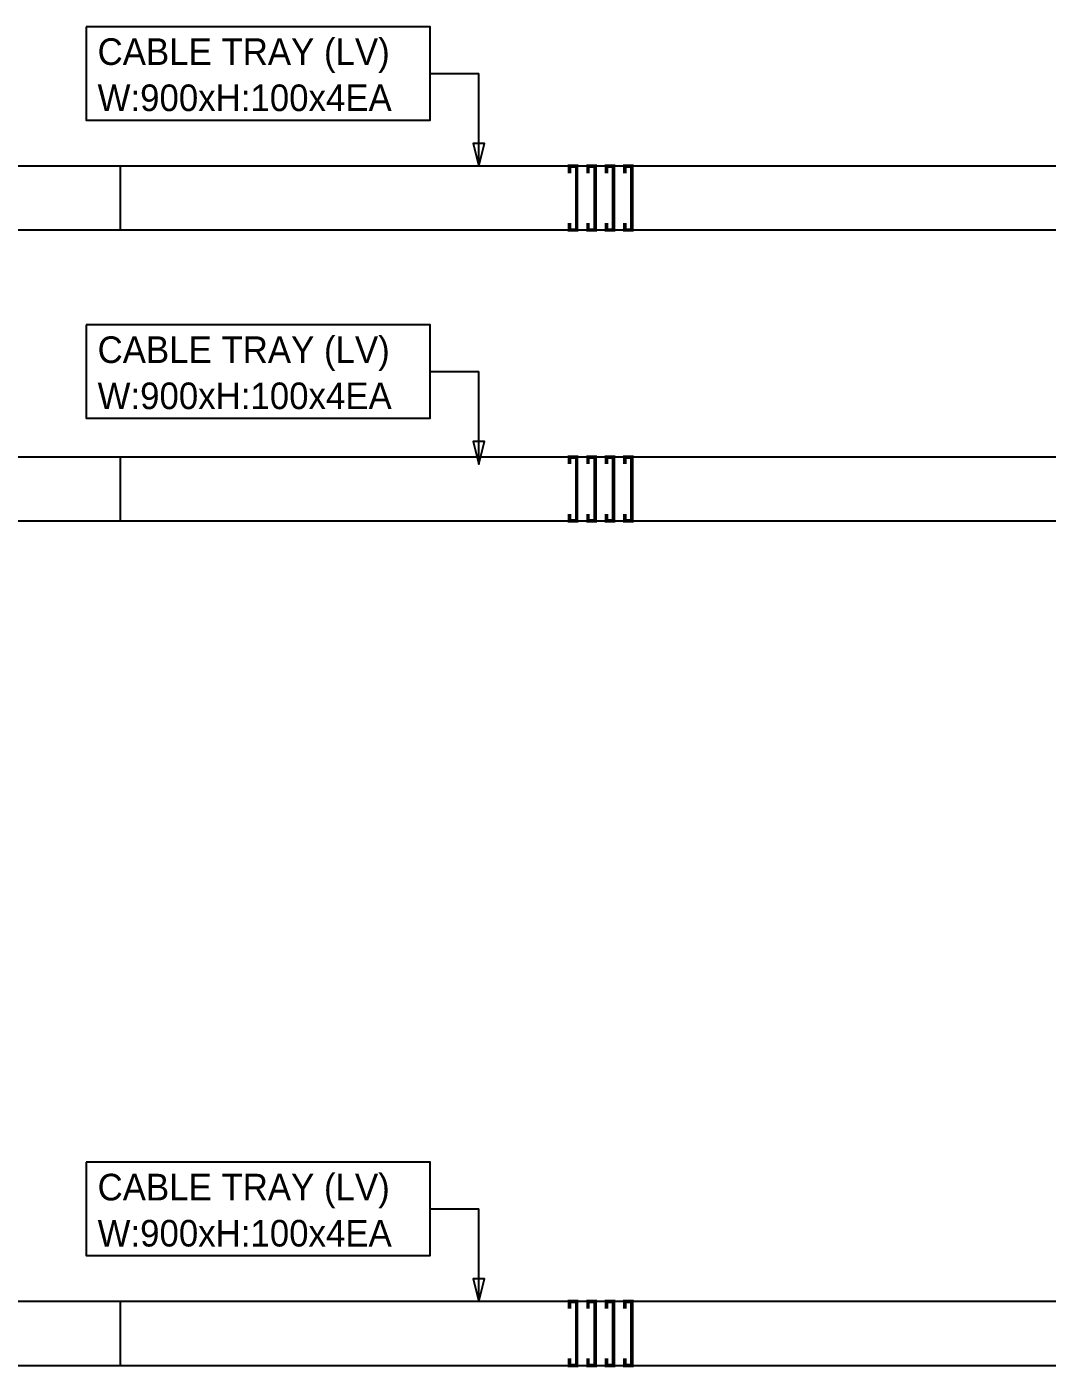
# Model space of a CAD drawing. Header units: millimetres. Extents: x -19577 to 374132, y 182625 to 847314.
# Drawn here: x 322298 to 336674, y 566125 to 585013 of the extents above; entities that cross this region are included whole.
import ezdxf
from ezdxf.enums import TextEntityAlignment as Align

# ---------------------------------------------------------------- set-up
doc = ezdxf.new("R2010")
doc.units = ezdxf.units.MM
doc.header["$LTSCALE"] = 150
for name, color, linetype in [('-----26 Electrical Cable Tray_HV_N', 30, 'Continuous'), ('-----26 Electrical Cable Tray_LV_STSPDU_A', 181, 'Continuous'), ('-----26 Electrical Cable Tray_LV_STSPDU_B', 41, 'Continuous')]:
    doc.layers.add(name, color=color, linetype=linetype)
doc.styles.add('ELEC', font='Dotum.ttf')

msp = doc.modelspace()

# ---------------------------------------------------------------- linework, layer by layer
at = {"layer": '-----26 Electrical Cable Tray_HV_N', "color": 1}
for p, q in [((327981, 584355), (328666, 584355)), ((327981, 580155), (328666, 580155)), ((327981, 568355), (328666, 568355))]:
    msp.add_line(p, q, dxfattribs=at)
at = {"layer": '-----26 Electrical Cable Tray_HV_N', "color": 1, "elevation": 0}
for points in [[(323135, 585013), (323135, 583698), (327981, 583698), (327981, 585013)], [(323135, 580813), (323135, 579498), (327981, 579498), (327981, 580813)], [(323135, 569013), (323135, 567698), (327981, 567698), (327981, 569013)]]:
    msp.add_lwpolyline(points, close=True, dxfattribs=at)
for points in [[(328666, 583050), (328746, 583370), (328586, 583370), (328666, 583050), (328666, 584355)], [(328666, 578850), (328746, 579170), (328586, 579170), (328666, 578850), (328666, 580155)], [(328666, 567050), (328746, 567370), (328586, 567370), (328666, 567050), (328666, 568355)]]:
    msp.add_lwpolyline(points, dxfattribs=at)
at = {"layer": '-----26 Electrical Cable Tray_LV_STSPDU_A', "ltscale": 7.5, "const_width": 50, "elevation": 0}
for points in [[(329944, 582950), (329944, 583050), (330044, 583050), (330044, 582150), (329944, 582150), (329944, 582250)], [(330204, 582950), (330204, 583050), (330304, 583050), (330304, 582150), (330204, 582150), (330204, 582250)], [(330464, 582950), (330464, 583050), (330564, 583050), (330564, 582150), (330464, 582150), (330464, 582250)], [(330723, 582950), (330723, 583050), (330823, 583050), (330823, 582150), (330723, 582150), (330723, 582250)], [(329944, 578850), (329944, 578950), (330044, 578950), (330044, 578050), (329944, 578050), (329944, 578150)], [(330204, 578850), (330204, 578950), (330304, 578950), (330304, 578050), (330204, 578050), (330204, 578150)], [(330464, 578850), (330464, 578950), (330564, 578950), (330564, 578050), (330464, 578050), (330464, 578150)], [(330723, 578850), (330723, 578950), (330823, 578950), (330823, 578050), (330723, 578050), (330723, 578150)]]:
    msp.add_lwpolyline(points, dxfattribs=at)
at = {"layer": '-----26 Electrical Cable Tray_LV_STSPDU_A', "elevation": 0}
for points in [[(280600, 583050), (280600, 582150), (342653, 582150), (342653, 583050)], [(296800, 583050), (296800, 582150), (342653, 582150), (342653, 583050)], [(310000, 583050), (310000, 582150), (342653, 582150), (342653, 583050)], [(323614, 583050), (323614, 582150), (342653, 582150), (342653, 583050)], [(280600, 578950), (280600, 578050), (342350, 578050), (342350, 578950)], [(296800, 578950), (296800, 578050), (342350, 578050), (342350, 578950)], [(310000, 578950), (310000, 578050), (342350, 578050), (342350, 578950)], [(323614, 578950), (323614, 578050), (342350, 578050), (342350, 578950)]]:
    msp.add_lwpolyline(points, close=True, dxfattribs=at)
at = {"layer": '-----26 Electrical Cable Tray_LV_STSPDU_B', "elevation": 0}
for points in [[(280600, 567050), (280600, 566150), (343753, 566150), (343753, 567050)], [(296800, 567050), (296800, 566150), (343753, 566150), (343753, 567050)], [(310000, 567050), (310000, 566150), (343753, 566150), (343753, 567050)], [(323614, 567050), (323614, 566150), (343753, 566150), (343753, 567050)]]:
    msp.add_lwpolyline(points, close=True, dxfattribs=at)
at = {"layer": '-----26 Electrical Cable Tray_LV_STSPDU_B', "ltscale": 7.5, "const_width": 50, "elevation": 0}
for points in [[(329944, 566950), (329944, 567050), (330044, 567050), (330044, 566150), (329944, 566150), (329944, 566250)], [(330204, 566950), (330204, 567050), (330304, 567050), (330304, 566150), (330204, 566150), (330204, 566250)], [(330464, 566950), (330464, 567050), (330564, 567050), (330564, 566150), (330464, 566150), (330464, 566250)], [(330723, 566950), (330723, 567050), (330823, 567050), (330823, 566150), (330723, 566150), (330723, 566250)]]:
    msp.add_lwpolyline(points, dxfattribs=at)

# ---------------------------------------------------------------- texts
at = {"layer": '-----26 Electrical Cable Tray_LV_STSPDU_A', "style": 'ELEC'}
for s, p in [('CABLE TRAY (LV)', (323295, 584663)), ('W:900xH:100x4EA', (323295, 584013)), ('CABLE TRAY (LV)', (323295, 580463)), ('W:900xH:100x4EA', (323295, 579813))]:
    msp.add_text(s, height=375, dxfattribs=at).set_placement(p, align=Align.MIDDLE_LEFT)
at = {"layer": '-----26 Electrical Cable Tray_LV_STSPDU_B', "style": 'ELEC'}
for s, p in [('CABLE TRAY (LV)', (323295, 568663)), ('W:900xH:100x4EA', (323295, 568013))]:
    msp.add_text(s, height=375, dxfattribs=at).set_placement(p, align=Align.MIDDLE_LEFT)

doc.saveas('drawing.dxf')
